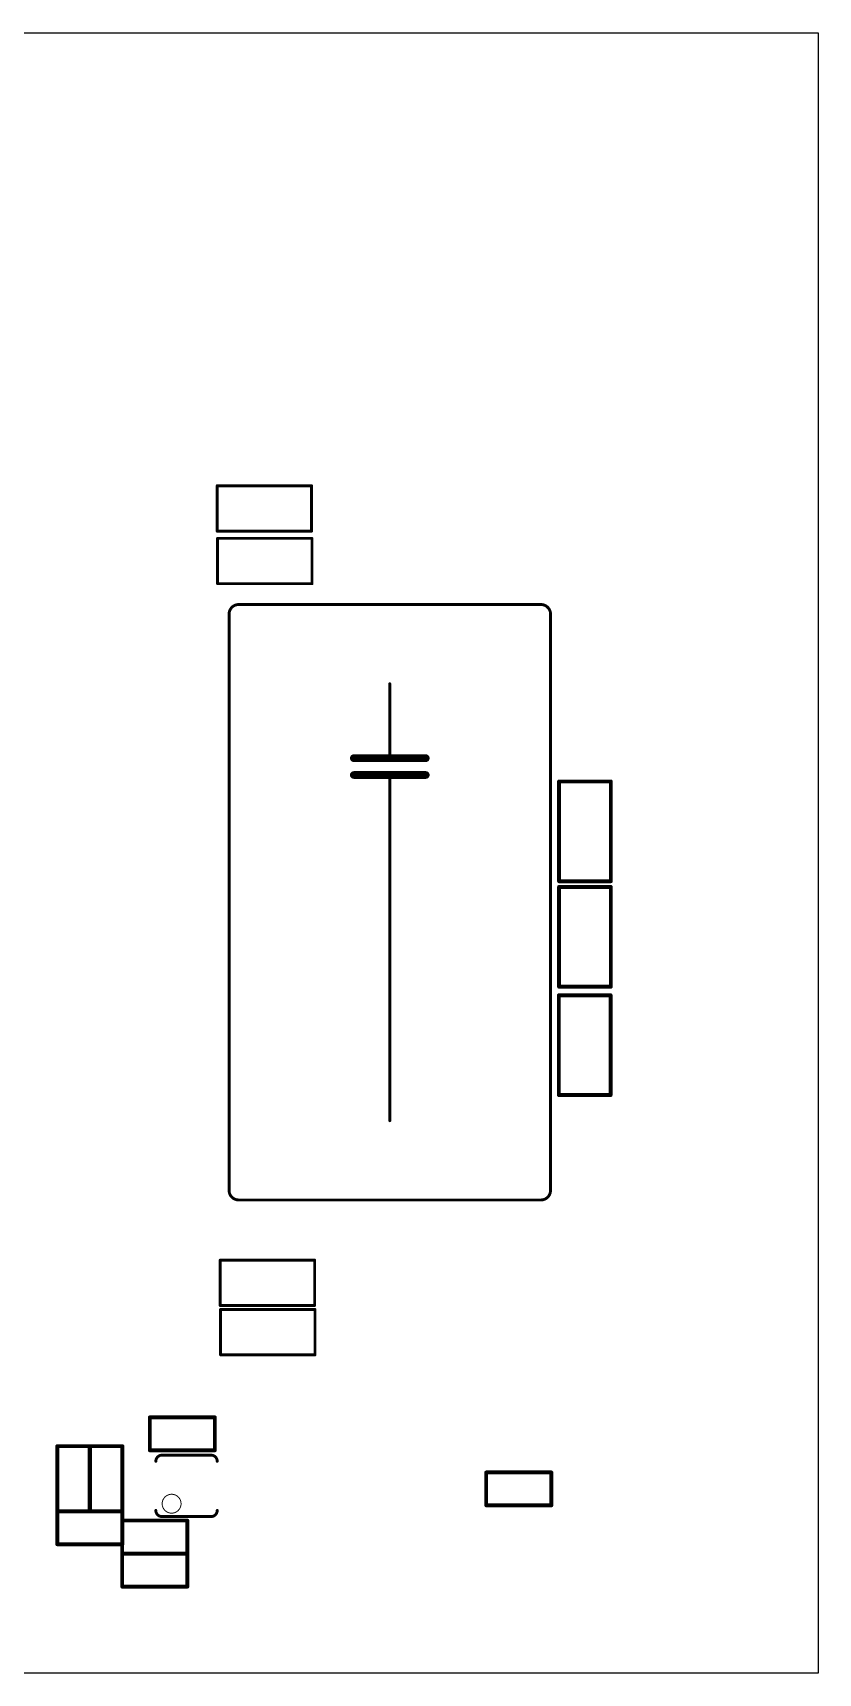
# Model space of a CAD drawing. Extents: x 0 to 96.5, y 0 to 86.8.
# Drawn here: x 54.9 to 96.5, y 0 to 86.8 of the extents above; entities that cross this region are included whole.
import ezdxf

# ---------------------------------------------------------------- set-up
doc = ezdxf.new("R2010")
doc.units = 0
doc.layers.add('22', color=20, linetype='CONTINUOUS')
doc.layers.add('3', color=63, linetype='CONTINUOUS')

msp = doc.modelspace()

# ---------------------------------------------------------------- linework, layer by layer
at = {"layer": '22'}
for points, const_width in [([(69.71, 62.81), (64.71, 62.81)], 0.1524), ([(64.71, 62.81), (64.71, 60.41)], 0.1524), ([(69.71, 60.41), (69.71, 62.81)], 0.1524), ([(64.71, 60.41), (69.71, 60.41)], 0.1524), ([(69.73, 60.03), (64.73, 60.03)], 0.1524), ([(64.73, 60.03), (64.73, 57.63)], 0.1524), ([(69.73, 57.63), (69.73, 60.03)], 0.1524), ([(64.73, 57.63), (69.73, 57.63)], 0.1524), ([(81.851, 56.528), (65.849, 56.528)], 0.1524), ([(65.341, 56.02), (65.341, 25.54)], 0.1524), ([(82.359, 25.54), (82.359, 56.02)], 0.1524), ([(73.85, 52.337), (73.85, 48.4)], 0.1524), ([(71.945, 48.4), (73.85, 48.4)], 0.4064), ([(73.85, 48.4), (75.755, 48.4)], 0.4064), ([(71.945, 47.511), (73.85, 47.511)], 0.4064), ([(73.85, 47.511), (75.755, 47.511)], 0.4064), ([(73.85, 47.511), (73.85, 29.223)], 0.1524), ([(85.55, 47.17), (82.81, 47.17)], 0.2032), ([(82.81, 47.17), (82.81, 41.89)], 0.2032), ([(85.55, 41.89), (85.55, 47.17)], 0.2032), ([(82.81, 41.89), (85.55, 41.89)], 0.2032), ([(85.55, 41.59), (82.81, 41.59)], 0.2032), ([(82.81, 41.59), (82.81, 36.31)], 0.2032), ([(85.55, 36.31), (85.55, 41.59)], 0.2032), ([(85.54, 35.86), (82.8, 35.86)], 0.2032), ([(82.8, 35.86), (82.8, 30.58)], 0.2032), ([(82.81, 36.31), (85.55, 36.31)], 0.2032), ([(85.54, 30.58), (85.54, 35.86)], 0.2032), ([(82.8, 30.58), (85.54, 30.58)], 0.2032), ([(65.849, 25.032), (81.851, 25.032)], 0.1524), ([(69.87, 21.85), (64.87, 21.85)], 0.1524), ([(64.87, 21.85), (64.87, 19.45)], 0.1524), ([(69.87, 19.45), (69.87, 21.85)], 0.1524), ([(64.87, 19.45), (69.87, 19.45)], 0.1524), ([(69.89, 19.24), (64.89, 19.24)], 0.1524), ([(64.89, 19.24), (64.89, 16.84)], 0.1524), ([(69.89, 16.84), (69.89, 19.24)], 0.1524), ([(64.89, 16.84), (69.89, 16.84)], 0.1524), ([(64.593, 13.533), (61.147, 13.533)], 0.2), ([(61.147, 13.533), (61.147, 11.787)], 0.2), ([(64.593, 11.787), (64.593, 13.533)], 0.2), ([(56.247, 12.013), (56.247, 8.567)], 0.2), ([(57.993, 12.013), (56.247, 12.013)], 0.2), ([(59.693, 12.013), (57.947, 12.013)], 0.2), ([(57.947, 12.013), (57.947, 8.567)], 0.2), ([(57.993, 8.567), (57.993, 12.013)], 0.2), ([(59.693, 8.567), (59.693, 12.013)], 0.2), ([(61.147, 11.787), (64.593, 11.787)], 0.2), ([(64.389, 11.534), (61.789, 11.534)], 0.1524), ([(82.403, 10.623), (78.957, 10.623)], 0.2), ([(78.957, 10.623), (78.957, 8.877)], 0.2), ([(82.403, 8.877), (82.403, 10.623)], 0.2), ([(78.957, 8.877), (82.403, 8.877)], 0.2), ([(56.247, 8.567), (57.993, 8.567)], 0.2), ([(59.693, 8.563), (56.247, 8.563)], 0.2), ([(56.247, 8.563), (56.247, 6.817)], 0.2), ([(57.947, 8.567), (59.693, 8.567)], 0.2), ([(63.133, 8.073), (59.687, 8.073)], 0.2), ([(59.687, 8.073), (59.687, 6.327)], 0.2), ([(59.693, 6.817), (59.693, 8.563)], 0.2), ([(61.789, 8.284), (64.389, 8.284)], 0.1524), ([(63.133, 6.327), (63.133, 8.073)], 0.2), ([(56.247, 6.817), (59.693, 6.817)], 0.2), ([(59.687, 6.327), (63.133, 6.327)], 0.2), ([(63.133, 6.323), (59.687, 6.323)], 0.2), ([(59.687, 6.323), (59.687, 4.577)], 0.2), ([(63.133, 4.577), (63.133, 6.323)], 0.2), ([(59.687, 4.577), (63.133, 4.577)], 0.2)]:
    msp.add_lwpolyline(points, dxfattribs=dict(at, const_width=const_width))
for points, const_width in [([(64.71, 62.8481, 1), (64.71, 62.7719)], 0.0762), ([(64.7481, 62.81, 1), (64.6719, 62.81)], 0.0762), ([(69.7481, 62.81, 1), (69.6719, 62.81)], 0.0762), ([(69.71, 62.7719, 1), (69.71, 62.8481)], 0.0762), ([(64.71, 60.4481, 1), (64.71, 60.3719)], 0.0762), ([(64.6719, 60.41, 1), (64.7481, 60.41)], 0.0762), ([(64.73, 60.0681, 1), (64.73, 59.9919)], 0.0762), ([(64.7681, 60.03, 1), (64.6919, 60.03)], 0.0762), ([(69.6719, 60.41, 1), (69.7481, 60.41)], 0.0762), ([(69.7681, 60.03, 1), (69.6919, 60.03)], 0.0762), ([(69.71, 60.3719, 1), (69.71, 60.4481)], 0.0762), ([(69.73, 59.9919, 1), (69.73, 60.0681)], 0.0762), ([(64.73, 57.6681, 1), (64.73, 57.5919)], 0.0762), ([(64.6919, 57.63, 1), (64.7681, 57.63)], 0.0762), ([(69.6919, 57.63, 1), (69.7681, 57.63)], 0.0762), ([(69.73, 57.5919, 1), (69.73, 57.6681)], 0.0762), ([(65.849, 56.528, 0.4142), (65.341, 56.02)], 0.1524), ([(65.849, 56.5661, 1), (65.849, 56.4899)], 0.0762), ([(65.849, 56.4899, 1), (65.849, 56.5661)], 0.0762), ([(82.359, 56.02, 0.4142), (81.851, 56.528)], 0.1524), ([(81.851, 56.5661, 1), (81.851, 56.4899)], 0.0762), ([(81.851, 56.4899, 1), (81.851, 56.5661)], 0.0762), ([(65.3791, 56.02, 1), (65.3029, 56.02)], 0.0762), ([(65.3029, 56.02, 1), (65.3791, 56.02)], 0.0762), ([(82.3971, 56.02, 1), (82.3209, 56.02)], 0.0762), ([(82.3209, 56.02, 1), (82.3971, 56.02)], 0.0762), ([(73.8881, 52.337, 1), (73.8119, 52.337)], 0.0762), ([(71.945, 48.5016, 1), (71.945, 48.2984)], 0.2032), ([(73.85, 48.5016, 1), (73.85, 48.2984)], 0.2032), ([(73.85, 48.2984, 1), (73.85, 48.5016)], 0.2032), ([(75.755, 48.2984, 1), (75.755, 48.5016)], 0.2032), ([(73.8119, 48.4, 1), (73.8881, 48.4)], 0.0762), ([(71.945, 47.6126, 1), (71.945, 47.4094)], 0.2032), ([(73.85, 47.6126, 1), (73.85, 47.4094)], 0.2032), ([(73.85, 47.4094, 1), (73.85, 47.6126)], 0.2032), ([(73.8881, 47.511, 1), (73.8119, 47.511)], 0.0762), ([(75.755, 47.4094, 1), (75.755, 47.6126)], 0.2032), ([(82.81, 47.2208, 1), (82.81, 47.1192)], 0.1016), ([(82.8608, 47.17, 1), (82.7592, 47.17)], 0.1016), ([(85.6008, 47.17, 1), (85.4992, 47.17)], 0.1016), ([(85.55, 47.1192, 1), (85.55, 47.2208)], 0.1016), ([(82.81, 41.9408, 1), (82.81, 41.8392)], 0.1016), ([(82.7592, 41.89, 1), (82.8608, 41.89)], 0.1016), ([(82.81, 41.6408, 1), (82.81, 41.5392)], 0.1016), ([(82.8608, 41.59, 1), (82.7592, 41.59)], 0.1016), ([(85.4992, 41.89, 1), (85.6008, 41.89)], 0.1016), ([(85.6008, 41.59, 1), (85.4992, 41.59)], 0.1016), ([(85.55, 41.8392, 1), (85.55, 41.9408)], 0.1016), ([(85.55, 41.5392, 1), (85.55, 41.6408)], 0.1016), ([(82.8, 35.9108, 1), (82.8, 35.8092)], 0.1016), ([(82.8508, 35.86, 1), (82.7492, 35.86)], 0.1016), ([(82.81, 36.3608, 1), (82.81, 36.2592)], 0.1016), ([(82.7592, 36.31, 1), (82.8608, 36.31)], 0.1016), ([(85.5908, 35.86, 1), (85.4892, 35.86)], 0.1016), ([(85.4992, 36.31, 1), (85.6008, 36.31)], 0.1016), ([(85.54, 35.8092, 1), (85.54, 35.9108)], 0.1016), ([(85.55, 36.2592, 1), (85.55, 36.3608)], 0.1016), ([(82.8, 30.6308, 1), (82.8, 30.5292)], 0.1016), ([(82.7492, 30.58, 1), (82.8508, 30.58)], 0.1016), ([(85.4892, 30.58, 1), (85.5908, 30.58)], 0.1016), ([(85.54, 30.5292, 1), (85.54, 30.6308)], 0.1016), ([(73.8119, 29.223, 1), (73.8881, 29.223)], 0.0762), ([(65.341, 25.54, 0.4142), (65.849, 25.032)], 0.1524), ([(65.3791, 25.54, 1), (65.3029, 25.54)], 0.0762), ([(65.3029, 25.54, 1), (65.3791, 25.54)], 0.0762), ([(81.851, 25.032, 0.4142), (82.359, 25.54)], 0.1524), ([(82.3971, 25.54, 1), (82.3209, 25.54)], 0.0762), ([(82.3209, 25.54, 1), (82.3971, 25.54)], 0.0762), ([(65.849, 25.0701, 1), (65.849, 24.9939)], 0.0762), ([(65.849, 24.9939, 1), (65.849, 25.0701)], 0.0762), ([(81.851, 25.0701, 1), (81.851, 24.9939)], 0.0762), ([(81.851, 24.9939, 1), (81.851, 25.0701)], 0.0762), ([(64.87, 21.8881, 1), (64.87, 21.8119)], 0.0762), ([(64.9081, 21.85, 1), (64.8319, 21.85)], 0.0762), ([(69.9081, 21.85, 1), (69.8319, 21.85)], 0.0762), ([(69.87, 21.8119, 1), (69.87, 21.8881)], 0.0762), ([(64.87, 19.4881, 1), (64.87, 19.4119)], 0.0762), ([(64.8319, 19.45, 1), (64.9081, 19.45)], 0.0762), ([(64.89, 19.2781, 1), (64.89, 19.2019)], 0.0762), ([(64.9281, 19.24, 1), (64.8519, 19.24)], 0.0762), ([(69.8319, 19.45, 1), (69.9081, 19.45)], 0.0762), ([(69.9281, 19.24, 1), (69.8519, 19.24)], 0.0762), ([(69.87, 19.4119, 1), (69.87, 19.4881)], 0.0762), ([(69.89, 19.2019, 1), (69.89, 19.2781)], 0.0762), ([(64.89, 16.8781, 1), (64.89, 16.8019)], 0.0762), ([(64.8519, 16.84, 1), (64.9281, 16.84)], 0.0762), ([(69.8519, 16.84, 1), (69.9281, 16.84)], 0.0762), ([(69.89, 16.8019, 1), (69.89, 16.8781)], 0.0762), ([(61.147, 13.583, 1), (61.147, 13.483)], 0.1), ([(61.197, 13.533, 1), (61.097, 13.533)], 0.1), ([(64.643, 13.533, 1), (64.543, 13.533)], 0.1), ([(64.593, 13.483, 1), (64.593, 13.583)], 0.1), ([(56.297, 12.013, 1), (56.197, 12.013)], 0.1), ([(56.247, 12.063, 1), (56.247, 11.963)], 0.1), ([(57.947, 12.063, 1), (57.947, 11.963)], 0.1), ([(57.997, 12.013, 1), (57.897, 12.013)], 0.1), ([(58.043, 12.013, 1), (57.943, 12.013)], 0.1), ([(57.993, 11.963, 1), (57.993, 12.063)], 0.1), ([(59.743, 12.013, 1), (59.643, 12.013)], 0.1), ([(59.693, 11.963, 1), (59.693, 12.063)], 0.1), ([(61.147, 11.837, 1), (61.147, 11.737)], 0.1), ([(61.097, 11.787, 1), (61.197, 11.787)], 0.1), ([(61.789, 11.534, 0.4142), (61.464, 11.209)], 0.1524), ([(61.789, 11.5721, 1), (61.789, 11.4959)], 0.0762), ([(61.789, 11.4959, 1), (61.789, 11.5721)], 0.0762), ([(64.714, 11.209, 0.4142), (64.389, 11.534)], 0.1524), ([(64.389, 11.5721, 1), (64.389, 11.4959)], 0.0762), ([(64.389, 11.4959, 1), (64.389, 11.5721)], 0.0762), ([(64.543, 11.787, 1), (64.643, 11.787)], 0.1), ([(64.593, 11.737, 1), (64.593, 11.837)], 0.1), ([(61.4259, 11.209, 1), (61.5021, 11.209)], 0.0762), ([(64.6759, 11.209, 1), (64.7521, 11.209)], 0.0762), ([(78.957, 10.673, 1), (78.957, 10.573)], 0.1), ([(79.007, 10.623, 1), (78.907, 10.623)], 0.1), ([(82.453, 10.623, 1), (82.353, 10.623)], 0.1), ([(82.403, 10.573, 1), (82.403, 10.673)], 0.1), ([(61.464, 8.609, 0.4142), (61.789, 8.284)], 0.1524), ([(61.5021, 8.609, 1), (61.4259, 8.609)], 0.0762), ([(62.2994, 8.4644, 1), (62.2994, 9.4644, 1), (62.2994, 8.4644)], 0.0508), ([(64.389, 8.284, 0.4142), (64.714, 8.609)], 0.1524), ([(64.7521, 8.609, 1), (64.6759, 8.609)], 0.0762), ([(78.957, 8.927, 1), (78.957, 8.827)], 0.1), ([(78.907, 8.877, 1), (79.007, 8.877)], 0.1), ([(82.353, 8.877, 1), (82.453, 8.877)], 0.1), ([(82.403, 8.827, 1), (82.403, 8.927)], 0.1), ([(56.247, 8.617, 1), (56.247, 8.517)], 0.1), ([(56.247, 8.613, 1), (56.247, 8.513)], 0.1), ([(56.297, 8.563, 1), (56.197, 8.563)], 0.1), ([(56.197, 8.567, 1), (56.297, 8.567)], 0.1), ([(57.947, 8.617, 1), (57.947, 8.517)], 0.1), ([(57.897, 8.567, 1), (57.997, 8.567)], 0.1), ([(57.943, 8.567, 1), (58.043, 8.567)], 0.1), ([(57.993, 8.517, 1), (57.993, 8.617)], 0.1), ([(59.687, 8.123, 1), (59.687, 8.023)], 0.1), ([(59.737, 8.073, 1), (59.637, 8.073)], 0.1), ([(59.743, 8.563, 1), (59.643, 8.563)], 0.1), ([(59.643, 8.567, 1), (59.743, 8.567)], 0.1), ([(59.693, 8.517, 1), (59.693, 8.617)], 0.1), ([(59.693, 8.513, 1), (59.693, 8.613)], 0.1), ([(61.789, 8.3221, 1), (61.789, 8.2459)], 0.0762), ([(61.789, 8.2459, 1), (61.789, 8.3221)], 0.0762), ([(63.183, 8.073, 1), (63.083, 8.073)], 0.1), ([(63.133, 8.023, 1), (63.133, 8.123)], 0.1), ([(64.389, 8.3221, 1), (64.389, 8.2459)], 0.0762), ([(64.389, 8.2459, 1), (64.389, 8.3221)], 0.0762), ([(56.247, 6.867, 1), (56.247, 6.767)], 0.1), ([(56.197, 6.817, 1), (56.297, 6.817)], 0.1), ([(59.687, 6.377, 1), (59.687, 6.277)], 0.1), ([(59.687, 6.373, 1), (59.687, 6.273)], 0.1), ([(59.737, 6.323, 1), (59.637, 6.323)], 0.1), ([(59.637, 6.327, 1), (59.737, 6.327)], 0.1), ([(59.643, 6.817, 1), (59.743, 6.817)], 0.1), ([(59.693, 6.767, 1), (59.693, 6.867)], 0.1), ([(63.183, 6.323, 1), (63.083, 6.323)], 0.1), ([(63.083, 6.327, 1), (63.183, 6.327)], 0.1), ([(63.133, 6.277, 1), (63.133, 6.377)], 0.1), ([(63.133, 6.273, 1), (63.133, 6.373)], 0.1), ([(59.687, 4.627, 1), (59.687, 4.527)], 0.1), ([(59.637, 4.577, 1), (59.737, 4.577)], 0.1), ([(63.083, 4.577, 1), (63.183, 4.577)], 0.1), ([(63.133, 4.527, 1), (63.133, 4.627)], 0.1)]:
    msp.add_lwpolyline(points, format="xyb", dxfattribs=dict(at, const_width=const_width))
at = {"layer": '3'}
for p, q in [((0, 86.77), (96.53, 86.77)), ((96.53, 86.77), (96.53, 0)), ((96.53, 0), (0, 0))]:
    msp.add_line(p, q, dxfattribs=at)

doc.saveas('drawing.dxf')
